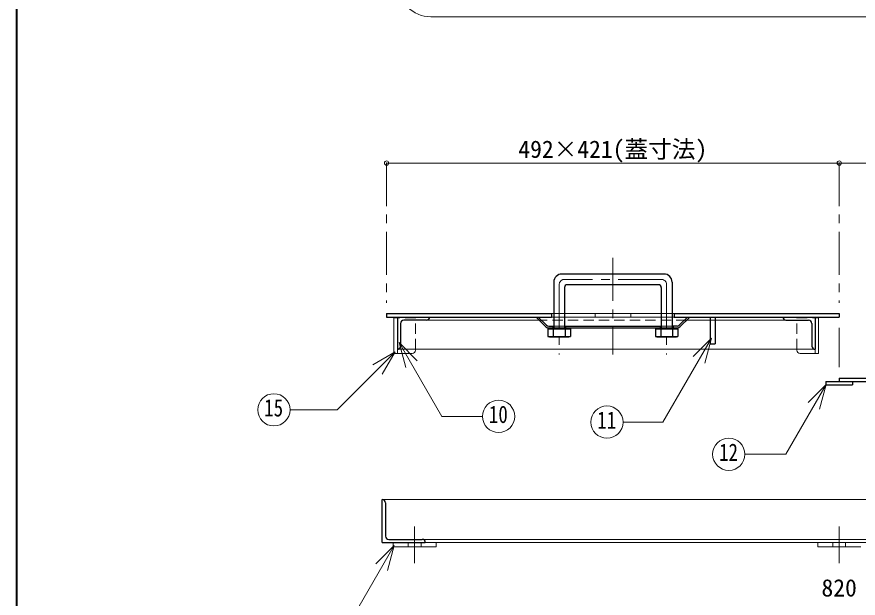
# Model space of a CAD drawing. Units: millimetres at full size, sheet at 1:8; details may follow other scales. Extents: x -1685 to 1555, y -1115 to 1133.
# Drawn here: x -1685 to -902, y -43 to 498 of the extents above; entities that cross this region are included whole.
import ezdxf
from ezdxf.enums import TextEntityAlignment as Align

# ---------------------------------------------------------------- set-up
doc = ezdxf.new("R2010")
doc.units = ezdxf.units.MM
doc.header["$LTSCALE"] = 8
doc.header["$PDMODE"] = 32
doc.header["$PDSIZE"] = 4
doc.linetypes.add('CHAIN1', pattern=[8, 5, -1, 1, -1])
doc.linetypes.add('DASHED1', pattern=[1.8, 1.2, -0.6])
doc.layers.add('0-0_ﾚｲﾔ1', color=4, linetype='Continuous', lineweight=9)
doc.styles.add('ＭＳ ゴシック', font='')
doc.styles.get('ＭＳ ゴシック').set_extended_font_data('MS Gothic')

msp = doc.modelspace()

# ---------------------------------------------------------------- linework, layer by layer
at = {"layer": '0-0_ﾚｲﾔ1', "color": 1, "lineweight": 40}
msp.add_line((-1684.576, -1114.982), (-1684.576, 1133.018), dxfattribs=at)
at = {"layer": '0-0_ﾚｲﾔ1', "color": 7, "lineweight": 18}
for p, q in [((-539.576, 498.018), (-1299.576, 498.018)), ((-1185.076, 222.018), (-1187.076, 222.018)), ((-1146.659, 222.018), (-1175.076, 222.018)), ((-1146.659, 222.018), (-1146.659, 218.818)), ((-1113.493, 222.018), (-1113.493, 218.818)), ((-1085.076, 222.018), (-1113.493, 222.018)), ((-1073.076, 222.018), (-1075.076, 222.018)), ((-1333.776, 218.018), (-1330.576, 218.018)), ((-1333.776, 218.018), (-1333.776, 185.018)), ((-1187.076, 218.818), (-1185.076, 218.818)), ((-1175.076, 218.818), (-1146.659, 218.818)), ((-1113.493, 218.818), (-1085.076, 218.818)), ((-1075.076, 218.818), (-1073.076, 218.818)), ((-938.876, 218.018), (-942.076, 218.018)), ((-938.876, 218.018), (-938.876, 185.018)), ((-1186.076, 210.318), (-1185.076, 210.318)), ((-1186.076, 208.818), (-1185.076, 208.818)), ((-1175.076, 210.318), (-1174.076, 210.318)), ((-1175.076, 208.818), (-1174.076, 208.818)), ((-1086.076, 210.318), (-1085.076, 210.318)), ((-1086.076, 208.818), (-1085.076, 208.818)), ((-1075.076, 210.318), (-1074.076, 210.318)), ((-1075.076, 208.818), (-1074.076, 208.818)), ((-1038.397, 199.17), (-1083.493, 121.062)), ((-1038.397, 199.17), (-1055.367, 182.2)), ((-1038.397, 199.17), (-1044.609, 175.988)), ((-1330.576, 188.818), (-1330.576, 185.018)), ((-1329.007, 195.128), (-1322.795, 171.946)), ((-1329.007, 195.128), (-1312.037, 178.157)), ((-1329.007, 195.128), (-1289.327, 126.4)), ((-942.076, 188.818), (-942.076, 185.018)), ((-1332.713, 186.448), (-1386.661, 132.5)), ((-1332.713, 186.448), (-1353.497, 174.448)), ((-1332.713, 186.448), (-1344.713, 165.664)), ((-1333.776, 185.018), (-1330.576, 185.018)), ((-938.876, 185.018), (-942.076, 185.018)), ((-931.599, 156.133), (-969.126, 91.134)), ((-931.599, 156.133), (-948.57, 139.162)), ((-931.599, 156.133), (-937.811, 132.951)), ((-1430.415, 132.5), (-1386.661, 132.5)), ((-1251.404, 126.4), (-1289.327, 126.4)), ((-1120.619, 121.062), (-1083.493, 121.062)), ((-1007.29, 91.134), (-969.126, 91.134)), ((-494.576, 49.018), (-1344.576, 49.018)), ((-1307.576, 12.018), (-531.576, 12.018)), ((-1304.576, 9.018), (-534.576, 9.018)), ((-1333.566, 6.187), (-1374.132, -64.077)), ((-1333.566, 6.187), (-1350.536, -10.784)), ((-1333.566, 6.187), (-1339.777, -16.995))]:
    msp.add_line(p, q, dxfattribs=at)
at = {"layer": '0-0_ﾚｲﾔ1'}
for p, q in [((-1340.576, 362.018), (-919.576, 362.018)), ((-498.576, 362.018), (-919.576, 362.018)), ((-1146.659, 222.018), (-1113.493, 222.018)), ((-1198.576, 215.818), (-1303.576, 215.818)), ((-1146.659, 218.818), (-1113.493, 218.818)), ((-1039.576, 215.818), (-1061.576, 215.818)), ((-969.076, 215.818), (-1035.076, 215.818)), ((-1330.576, 188.818), (-942.076, 188.818)), ((-1313.776, 188.018), (-1313.776, 188.818)), ((-958.876, 188.018), (-958.876, 188.818)), ((-1316.776, 185.018), (-1330.576, 185.018)), ((-955.876, 185.018), (-942.076, 185.018)), ((-1334.576, 5.018), (-1334.576, 9.018)), ((-1294.576, 5.018), (-1294.576, 9.018)), ((-939.576, 5.018), (-939.576, 9.018)), ((-1334.576, 5.018), (-1294.576, 5.018)), ((-939.576, 5.018), (-899.576, 5.018))]:
    msp.add_line(p, q, dxfattribs=at)
at = {"layer": '0-0_ﾚｲﾔ1', "linetype": 'CHAIN1'}
for p, q in [((-1340.576, 362.018), (-1340.576, 232.018)), ((-919.576, 362.018), (-919.576, 232.018)), ((-1130.076, 273.818), (-1130.076, 183.818)), ((-1085.076, 253.818), (-1175.076, 253.818)), ((-1180.076, 248.818), (-1180.076, 183.818)), ((-1080.076, 248.818), (-1080.076, 183.818)), ((-919.576, 208.818), (-919.576, 172.018)), ((-1314.576, -9.982), (-1314.576, 24.018)), ((-919.576, -9.982), (-919.576, 24.018))]:
    msp.add_line(p, q, dxfattribs=at)
at = {"layer": '0-0_ﾚｲﾔ1', "color": 5, "lineweight": 25}
for p, q in [((-1082.576, 258.818), (-1177.576, 258.818)), ((-1185.076, 251.318), (-1185.076, 208.318)), ((-1075.076, 251.318), (-1075.076, 208.318)), ((-1175.076, 246.318), (-1175.076, 208.318)), ((-1087.576, 248.818), (-1172.576, 248.818)), ((-1085.076, 246.318), (-1085.076, 208.318)), ((-1340.576, 222.018), (-1340.576, 218.818)), ((-1073.076, 222.018), (-919.576, 222.018)), ((-919.576, 222.018), (-919.576, 218.818)), ((-1340.576, 218.818), (-1187.076, 218.818)), ((-1330.576, 218.818), (-1330.576, 188.818)), ((-1327.576, 212.818), (-1327.576, 191.818)), ((-1303.576, 215.818), (-1324.576, 215.818)), ((-1192.455, 209.697), (-1201.576, 218.818)), ((-1191.834, 211.197), (-1199.455, 218.818)), ((-1068.319, 211.197), (-1060.698, 218.818)), ((-1067.698, 209.697), (-1058.576, 218.818)), ((-1039.576, 218.818), (-1039.576, 193.818)), ((-1035.076, 218.818), (-1035.076, 193.818)), ((-969.076, 215.818), (-948.076, 215.818)), ((-945.076, 212.818), (-945.076, 191.818)), ((-942.076, 218.818), (-942.076, 188.818)), ((-1190.576, 207.818), (-1189.076, 208.318)), ((-1190.576, 207.818), (-1169.576, 207.818)), ((-1190.576, 207.818), (-1190.576, 200.818)), ((-1190.334, 208.818), (-1186.076, 208.818)), ((-1189.076, 208.318), (-1171.076, 208.318)), ((-1185.576, 207.818), (-1185.576, 200.818)), ((-1174.576, 207.818), (-1174.576, 200.818)), ((-1174.076, 210.318), (-1086.076, 210.318)), ((-1090.576, 207.818), (-1089.076, 208.318)), ((-1090.576, 207.818), (-1069.576, 207.818)), ((-1089.076, 208.318), (-1071.076, 208.318)), ((-1086.076, 210.318), (-1086.076, 208.818)), ((-1085.576, 207.818), (-1085.576, 200.818)), ((-1080.076, 208.318), (-1074.576, 207.818)), ((-1074.576, 207.818), (-1071.076, 208.318)), ((-1190.576, 200.818), (-1169.576, 200.818)), ((-1190.576, 200.818), (-1189.076, 200.318)), ((-1189.076, 200.318), (-1185.576, 200.818)), ((-1189.076, 200.318), (-1171.076, 200.318)), ((-1185.576, 200.818), (-1180.076, 200.318)), ((-1180.076, 200.318), (-1174.576, 200.818)), ((-1174.576, 200.818), (-1171.076, 200.318)), ((-1090.576, 200.818), (-1069.576, 200.818)), ((-1089.076, 200.318), (-1071.076, 200.318)), ((-1069.576, 200.818), (-1071.076, 200.318)), ((-1039.576, 193.818), (-1035.076, 193.818)), ((-932.076, 158.818), (-932.076, 155.618)), ((-932.076, 158.818), (-766.076, 158.818)), ((-919.576, 162.018), (-919.576, 158.818)), ((-919.576, 162.018), (-766.076, 162.018)), ((-907.076, 158.818), (-907.076, 155.618)), ((-932.076, 155.618), (-907.076, 155.618)), ((-1344.576, 9.018), (-1344.576, 49.018)), ((-1341.576, 46.018), (-1341.576, 15.018)), ((-1344.576, 9.018), (-1304.576, 9.018)), ((-1338.576, 12.018), (-1307.576, 12.018))]:
    msp.add_line(p, q, dxfattribs=at)
at = {"layer": '0-0_ﾚｲﾔ1', "linetype": 'DASHED1'}
for p, q in [((-1185.076, 222.018), (-1175.076, 222.018)), ((-1085.076, 222.018), (-1075.076, 222.018)), ((-1313.776, 218.018), (-1330.576, 218.018)), ((-1313.776, 188.818), (-1313.776, 218.018)), ((-1061.576, 215.818), (-1198.576, 215.818)), ((-1185.076, 218.818), (-1175.076, 218.818)), ((-1085.076, 218.818), (-1075.076, 218.818)), ((-1039.576, 215.818), (-1035.076, 215.818)), ((-958.876, 218.018), (-942.076, 218.018)), ((-958.876, 188.818), (-958.876, 218.018)), ((-1185.076, 210.318), (-1175.076, 210.318)), ((-1185.076, 208.818), (-1175.076, 208.818)), ((-1085.076, 210.318), (-1075.076, 210.318)), ((-1085.076, 208.818), (-1075.076, 208.818)), ((-1320.576, 5.018), (-1320.576, 9.018)), ((-1308.576, 5.018), (-1308.576, 9.018)), ((-925.576, 5.018), (-925.576, 9.018)), ((-913.576, 5.018), (-913.576, 9.018))]:
    msp.add_line(p, q, dxfattribs=at)
at = {"layer": '0-0_ﾚｲﾔ1', "color": 5, "lineweight": 25}
for points in [[(-1340.576, 222.018), (-1187.076, 222.018), (-1187.076, 218.818)], [(-1073.076, 222.018), (-1073.076, 218.818), (-919.576, 218.818)], [(-1189.712, 210.318), (-1186.076, 210.318), (-1186.076, 208.818)], [(-1189.076, 208.318), (-1185.576, 207.818), (-1180.076, 208.318)], [(-1180.076, 208.318), (-1174.576, 207.818), (-1171.076, 208.318)], [(-1174.076, 210.318), (-1174.076, 208.818), (-1086.076, 208.818)], [(-1171.076, 208.318), (-1169.576, 207.818), (-1169.576, 200.818), (-1171.076, 200.318)], [(-1090.576, 207.818), (-1090.576, 200.818), (-1089.076, 200.318), (-1085.576, 200.818)], [(-1089.076, 208.318), (-1085.576, 207.818), (-1080.076, 208.318)], [(-1074.576, 207.818), (-1074.576, 200.818), (-1071.076, 200.318)], [(-1070.44, 210.318), (-1074.076, 210.318), (-1074.076, 208.818), (-1069.819, 208.818)], [(-1071.076, 208.318), (-1069.576, 207.818), (-1069.576, 200.818)], [(-1085.576, 200.818), (-1080.076, 200.318), (-1074.576, 200.818)]]:
    msp.add_lwpolyline(points, dxfattribs=at)
at = {"layer": '0-0_ﾚｲﾔ1', "color": 7, "lineweight": 18}
for centre in [(-1445.415, 132.5), (-1236.404, 126.4), (-1135.619, 121.062), (-1022.29, 91.134)]:
    msp.add_circle(centre, 15, dxfattribs=at)
msp.add_arc((-1299.576, 528.018), 30, 180, 270, dxfattribs=at)
at = {"layer": '0-0_ﾚｲﾔ1', "color": 5, "lineweight": 25}
for centre, radius, start, end in [((-1177.576, 251.318), 7.5, 90, 180), ((-1082.576, 251.318), 7.5, 0, 90), ((-1172.576, 246.318), 2.5, 90, 180), ((-1087.576, 246.318), 2.5, 0, 90), ((-1324.576, 212.818), 3, 90, 180), ((-1303.576, 218.818), 3, 270, 0), ((-969.076, 218.818), 3, 180, 270), ((-948.076, 212.818), 3, 0, 90), ((-1190.334, 211.818), 3, 225, 270), ((-1189.712, 213.318), 3, 225, 270), ((-1070.44, 213.318), 3, 270, 315), ((-1069.819, 211.818), 3, 270, 315), ((-1330.576, 191.818), 3, 270, 0), ((-942.076, 191.818), 3, 180, 270), ((-1344.576, 46.018), 3, 0, 90), ((-1338.576, 15.018), 3, 180, 270), ((-1307.576, 9.018), 3, 0, 90)]:
    msp.add_arc(centre, radius, start, end, dxfattribs=at)
at = {"layer": '0-0_ﾚｲﾔ1', "linetype": 'CHAIN1'}
for centre, start, end in [((-1175.076, 248.818), 90, 180), ((-1085.076, 248.818), 0, 90)]:
    msp.add_arc(centre, 5, start, end, dxfattribs=at)
at = {"layer": '0-0_ﾚｲﾔ1'}
for centre, start, end in [((-1316.776, 188.018), 270, 0), ((-955.876, 188.018), 180, 270)]:
    msp.add_arc(centre, 3, start, end, dxfattribs=at)
at = {"layer": '0-0_ﾚｲﾔ1', "color": 1}
for p in [(-1340.576, 362.018), (-919.576, 362.018)]:
    msp.add_point(p, dxfattribs=at)

# ---------------------------------------------------------------- texts
at = {"layer": '0-0_ﾚｲﾔ1', "color": 7, "style": 'ＭＳ ゴシック'}
for s, p in [('492×421(蓋寸法)', (-1218.076, 362.018)), ('820', (-936.076, -45.982))]:
    msp.add_text(s, height=16.13, dxfattribs=at).set_placement(p, align=Align.BOTTOM_LEFT)
at = {"layer": '0-0_ﾚｲﾔ1', "color": 7, "style": 'ＭＳ ゴシック', "width": 0.8}
for s, p in [('15', (-1454.415, 121.5)), ('10', (-1245.404, 115.4)), ('11', (-1144.619, 110.062)), ('12', (-1031.29, 80.134))]:
    msp.add_text(s, height=16.13, dxfattribs=at).set_placement(p, align=Align.BOTTOM_LEFT)

doc.saveas('drawing.dxf')
